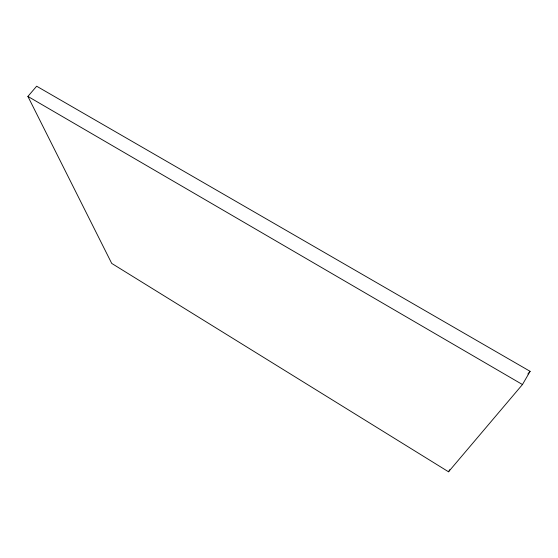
<?xml version="1.0" encoding="UTF-8"?>
<svg xmlns="http://www.w3.org/2000/svg" width="558" height="558" viewBox="0 0 558 558"><rect width="100%" height="100%" fill="white"/><g stroke="black" fill="none" stroke-linecap="round" stroke-linejoin="round"><path stroke-width="0.84" d="M522.455 384.546L530.1 371.328L36.654 86.211L27.9 96.422L111.719 263.411L448.527 471.789L522.455 384.546L27.9 96.422M448.527 471.789L449.762 469.697M527.875 373.993L530.1 371.328"/></g></svg>
